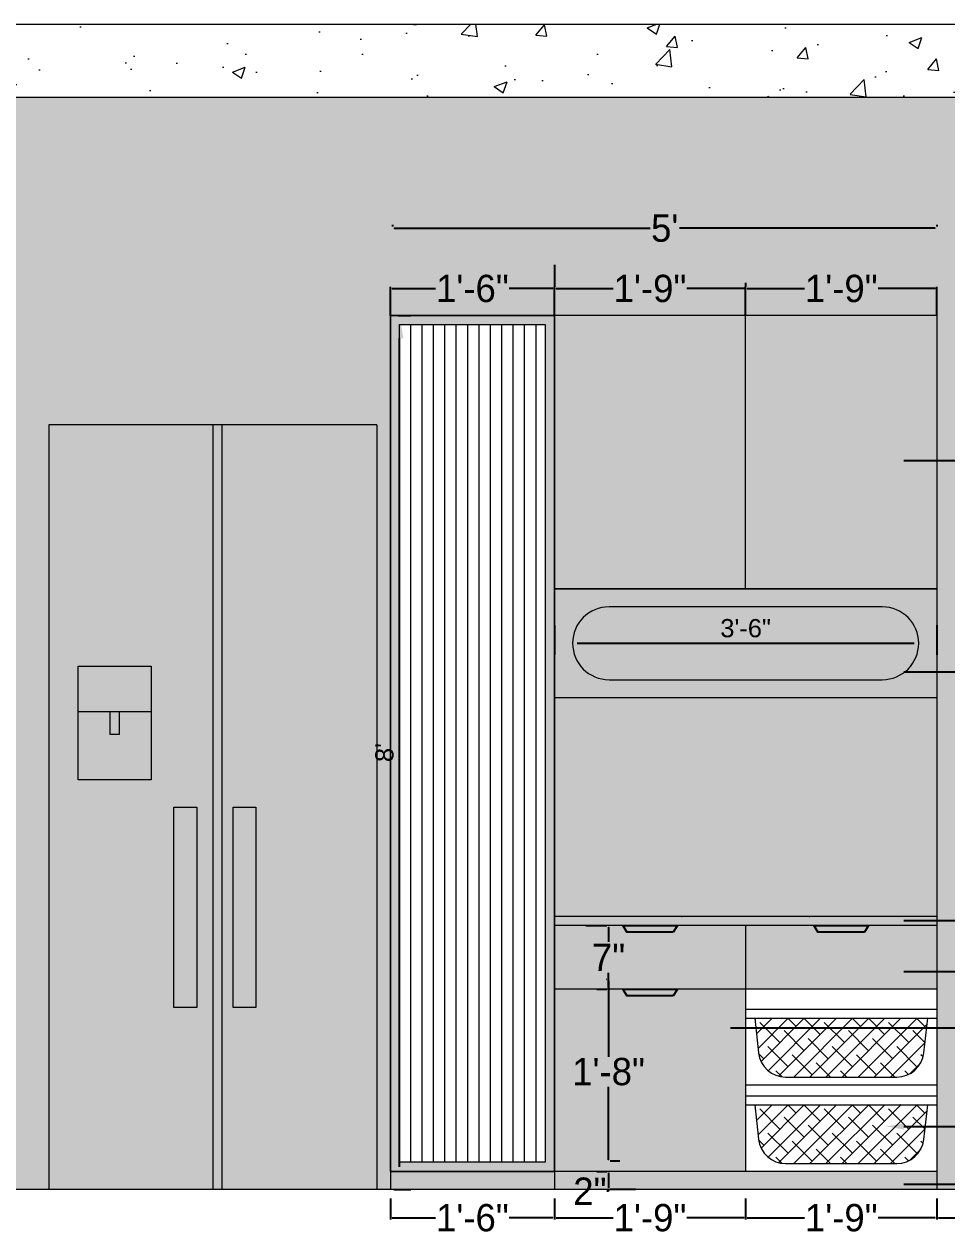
# Model space of a CAD drawing. Header units: inches. Extents: x 15448 to 46480, y -8154 to 0.
# Drawn here: x 19839.2 to 19940.5, y -3666.3 to -3533.3 of the extents above; entities that cross this region are included whole.
import ezdxf
from ezdxf import colors
from ezdxf.entities.mleader import LeaderData, LeaderLine
from ezdxf.math import Vec2, Vec3

# ---------------------------------------------------------------- set-up
doc = ezdxf.new("R2010")
doc.units = ezdxf.units.IN
doc.header["$MEASUREMENT"] = 0
doc.linetypes.add('ACAD_ISO02W100', pattern=[15, 12, -3])
doc.linetypes.add('AUDIT_D_060311083008-3', pattern=[0])
doc.layers.add('IEL-HATCH-002', color=7, linetype='Continuous')
doc.styles.add('b.k', font='verdana.ttf')
doc.styles.add('HEMI', font='stylu.ttf')
doc.styles.get("Standard").update_dxf_attribs({"font": 'arial.ttf'})
doc.dimstyles.new('ISO-25', dxfattribs={"dimtxt": 4.5, "dimasz": 2.5, "dimexe": 1.25, "dimexo": 0.625, "dimtad": 1, "dimdec": 0, "dimlunit": 4, "dimtxsty": 'Standard', "dimcen": 2.5, "dimadec": 0, "dimazin": 0, "dimtfac": 1, "dimtdec": 0, "dimtmove": 0, "dimatfit": 3, "dimfxl": 1, "dimarcsym": 0})
doc.dimstyles.new('STANDARD$0', dxfattribs={"dimscale": 0, "dimtxt": 6, "dimasz": 3, "dimexe": 2, "dimexo": 2, "dimgap": 0, "dimtad": 0, "dimtih": 1, "dimtoh": 1, "dimdec": 1, "dimzin": 0, "dimdsep": 46, "dimlunit": 4, "dimtxsty": 'b.k', "dimcen": 2.5, "dimclrd": 256, "dimclre": 256, "dimclrt": 256, "dimadec": 0, "dimazin": 0, "dimtfac": 1, "dimtdec": 1, "dimtofl": 0, "dimtmove": 2, "dimatfit": 2, "dimfxl": 1, "dimfrac": 2, "dimtolj": 1, "dimtzin": 0, "dimlwd": 9, "dimlwe": 9, "dimarcsym": 0})

# ---------------------------------------------------------------- blocks, each defined once
blk = doc.blocks.new('*D439')
at = {"color": 254, "lineweight": -2, "transparency": 16777216}
for p, q in [((19897.38, -3565.28), (19897.38, -3562.11)), ((19918.38, -3565.28), (19918.38, -3562.11))]:
    blk.add_line(p, q, dxfattribs=at)
at = {"color": 5, "lineweight": -2, "transparency": 16777216}
for p, q in [((19897.56, -3562.29), (19903.83, -3562.29)), ((19918.2, -3562.29), (19911.93, -3562.29))]:
    blk.add_line(p, q, dxfattribs=at)
at = {"color": 5, "transparency": 16777216}
for points in [[(19897.56, -3562.26), (19897.56, -3562.32), (19897.38, -3562.29)], [(19918.2, -3562.26), (19918.2, -3562.32), (19918.38, -3562.29)]]:
    blk.add_solid(points, dxfattribs=at)
at = {"layer": 'Defpoints', "color": 0, "transparency": 16777216}
for p in [(19897.38, -3562.29), (19897.38, -3568.28), (19918.38, -3568.28)]:
    blk.add_point(p, dxfattribs=at)
at = {"color": 5, "lineweight": 5, "transparency": 16777216, "insert": (19907.88, -3562.29), "char_height": 3, "attachment_point": 5, "style": 'HEMI'}
blk.add_mtext('\\A1;1\'-9"', dxfattribs=at)
blk = doc.blocks.new('*D440')
at = {"color": 254, "lineweight": -2, "transparency": 16777216}
for p, q in [((19918.38, -3561.65), (19918.38, -3562.11)), ((19939.38, -3565.28), (19939.38, -3562.11))]:
    blk.add_line(p, q, dxfattribs=at)
at = {"color": 5, "lineweight": -2, "transparency": 16777216}
for p, q in [((19918.56, -3562.29), (19924.83, -3562.29)), ((19939.2, -3562.29), (19932.93, -3562.29))]:
    blk.add_line(p, q, dxfattribs=at)
at = {"color": 5, "transparency": 16777216}
for points in [[(19918.56, -3562.26), (19918.56, -3562.32), (19918.38, -3562.29)], [(19939.2, -3562.26), (19939.2, -3562.32), (19939.38, -3562.29)]]:
    blk.add_solid(points, dxfattribs=at)
at = {"layer": 'Defpoints', "color": 0, "transparency": 16777216}
for p in [(19939.38, -3562.29), (19918.38, -3564.65), (19939.38, -3568.28)]:
    blk.add_point(p, dxfattribs=at)
at = {"color": 5, "lineweight": 5, "transparency": 16777216, "insert": (19928.88, -3562.29), "char_height": 3, "attachment_point": 5, "style": 'HEMI'}
blk.add_mtext('\\A1;1\'-9"', dxfattribs=at)
blk = doc.blocks.new('*D446')
at = {"color": 254, "lineweight": -2, "transparency": 16777216}
for p, q in [((19897.38, -3559.67), (19897.38, -3562.11)), ((19879.38, -3565.28), (19879.38, -3562.11))]:
    blk.add_line(p, q, dxfattribs=at)
at = {"color": 5, "lineweight": -2, "transparency": 16777216}
for p, q in [((19879.56, -3562.29), (19884.33, -3562.29)), ((19897.2, -3562.29), (19892.43, -3562.29))]:
    blk.add_line(p, q, dxfattribs=at)
at = {"color": 5, "transparency": 16777216}
for points in [[(19879.56, -3562.26), (19879.56, -3562.32), (19879.38, -3562.29)], [(19897.2, -3562.26), (19897.2, -3562.32), (19897.38, -3562.29)]]:
    blk.add_solid(points, dxfattribs=at)
at = {"layer": 'Defpoints', "color": 0, "transparency": 16777216}
for p in [(19879.38, -3562.29), (19897.38, -3562.67), (19879.38, -3568.28)]:
    blk.add_point(p, dxfattribs=at)
at = {"color": 5, "lineweight": 5, "transparency": 16777216, "insert": (19888.38, -3562.29), "char_height": 3, "attachment_point": 5, "style": 'HEMI'}
blk.add_mtext('\\A1;1\'-6"', dxfattribs=at)
blk = doc.blocks.new('*D449')
at = {"color": 254, "lineweight": -2, "transparency": 16777216}
for p, q in [((19900.83, -3632.25), (19903.15, -3632.25)), ((19902.04, -3639.25), (19903.15, -3639.25))]:
    blk.add_line(p, q, dxfattribs=at)
at = {"color": 5, "lineweight": -2, "transparency": 16777216}
for p, q in [((19903.33, -3632.43), (19903.33, -3634.05)), ((19903.33, -3639.07), (19903.33, -3637.45))]:
    blk.add_line(p, q, dxfattribs=at)
at = {"color": 5, "transparency": 16777216}
for points in [[(19903.3, -3632.43), (19903.36, -3632.43), (19903.33, -3632.25)], [(19903.3, -3639.07), (19903.36, -3639.07), (19903.33, -3639.25)]]:
    blk.add_solid(points, dxfattribs=at)
at = {"layer": 'Defpoints', "color": 0, "transparency": 16777216}
for p in [(19903.33, -3632.25), (19903.83, -3632.25), (19905.04, -3639.25)]:
    blk.add_point(p, dxfattribs=at)
at = {"color": 5, "lineweight": 5, "transparency": 16777216, "insert": (19903.33, -3635.75), "char_height": 3, "attachment_point": 5, "style": 'HEMI'}
blk.add_mtext('\\A1;7"', dxfattribs=at)
blk = doc.blocks.new('*D448')
at = {"color": 0, "linetype": 'ACAD_ISO02W100', "lineweight": -2, "transparency": 16777216}
for p, q in [((19880.24, -3565.25), (19881.63, -3565.25)), ((19879.74, -3661.25), (19881.63, -3661.25))]:
    blk.add_line(p, q, dxfattribs=at)
at = {"color": 0, "linetype": 'AUDIT_D_060311083008-3', "lineweight": -2, "transparency": 16777216}
blk.add_line((19880.38, -3658.75), (19880.38, -3567.75), dxfattribs=at)
at = {"color": 0, "transparency": 16777216}
for points in [[(19879.96, -3567.75), (19880.79, -3567.75), (19880.38, -3565.25)], [(19879.96, -3658.75), (19880.79, -3658.75), (19880.38, -3661.25)]]:
    blk.add_solid(points, dxfattribs=at)
at = {"layer": 'Defpoints', "color": 0, "transparency": 16777216}
for p in [(19879.61, -3565.25), (19880.38, -3565.25), (19879.11, -3661.25)]:
    blk.add_point(p, dxfattribs=at)
at = {"color": 0, "lineweight": 5, "transparency": 16777216, "insert": (19878.73, -3613.25), "char_height": 2, "attachment_point": 5, "rotation": 90}
blk.add_mtext("8'", dxfattribs=at)
blk = doc.blocks.new('*D451')
at = {"color": 0, "linetype": 'ACAD_ISO02W100', "lineweight": -2, "transparency": 16777216}
for p, q in [((19897.38, -3599.25), (19897.38, -3602.5)), ((19939.38, -3599.25), (19939.38, -3602.5))]:
    blk.add_line(p, q, dxfattribs=at)
at = {"color": 0, "linetype": 'AUDIT_D_060311083008-3', "lineweight": -2, "transparency": 16777216}
blk.add_line((19899.88, -3601.25), (19936.88, -3601.25), dxfattribs=at)
at = {"color": 0, "transparency": 16777216}
for points in [[(19899.88, -3600.83), (19899.88, -3601.67), (19897.38, -3601.25)], [(19936.88, -3600.83), (19936.88, -3601.67), (19939.38, -3601.25)]]:
    blk.add_solid(points, dxfattribs=at)
at = {"layer": 'Defpoints', "color": 0, "transparency": 16777216}
for p in [(19897.38, -3595.25), (19939.38, -3595.25), (19939.38, -3601.25)]:
    blk.add_point(p, dxfattribs=at)
at = {"color": 0, "lineweight": 5, "transparency": 16777216, "insert": (19918.38, -3599.6), "char_height": 2, "attachment_point": 5}
blk.add_mtext('3\'-6"', dxfattribs=at)
blk = doc.blocks.new('*D450')
at = {"color": 254, "lineweight": -2, "transparency": 16777216}
for p, q in [((19942.38, -3565.25), (19951.5, -3565.25)), ((19942.38, -3661.25), (19951.5, -3661.25))]:
    blk.add_line(p, q, dxfattribs=at)
at = {"color": 5, "lineweight": -2, "transparency": 16777216}
for p, q in [((19951.32, -3565.43), (19951.32, -3611.61)), ((19951.32, -3661.07), (19951.32, -3614.89))]:
    blk.add_line(p, q, dxfattribs=at)
at = {"color": 5, "transparency": 16777216}
for points in [[(19951.29, -3565.43), (19951.35, -3565.43), (19951.32, -3565.25)], [(19951.29, -3661.07), (19951.35, -3661.07), (19951.32, -3661.25)]]:
    blk.add_solid(points, dxfattribs=at)
at = {"layer": 'Defpoints', "color": 0, "transparency": 16777216}
for p in [(19939.38, -3565.25), (19951.32, -3565.25), (19939.38, -3661.25)]:
    blk.add_point(p, dxfattribs=at)
at = {"color": 5, "lineweight": 5, "transparency": 16777216, "insert": (19951.32, -3613.25), "char_height": 3, "attachment_point": 5, "style": 'HEMI'}
blk.add_mtext("\\A1;8'", dxfattribs=at)
blk = doc.blocks.new('*D447')
at = {"color": 254, "lineweight": -2, "transparency": 16777216}
for p, q in [((19879.61, -3555.29), (19879.61, -3555.48)), ((19939.38, -3555.29), (19939.38, -3555.48))]:
    blk.add_line(p, q, dxfattribs=at)
at = {"color": 5, "lineweight": -2, "transparency": 16777216}
for p, q in [((19879.79, -3555.66), (19907.89, -3555.66)), ((19939.2, -3555.66), (19911.1, -3555.66))]:
    blk.add_line(p, q, dxfattribs=at)
at = {"color": 5, "transparency": 16777216}
for points in [[(19879.79, -3555.63), (19879.79, -3555.69), (19879.61, -3555.66)], [(19939.2, -3555.63), (19939.2, -3555.69), (19939.38, -3555.66)]]:
    blk.add_solid(points, dxfattribs=at)
at = {"layer": 'Defpoints', "color": 0, "transparency": 16777216}
for p in [(19879.61, -3555.66), (19879.61, -3558.29), (19939.38, -3558.29)]:
    blk.add_point(p, dxfattribs=at)
at = {"color": 5, "lineweight": 5, "transparency": 16777216, "insert": (19909.49, -3555.66), "char_height": 3, "attachment_point": 5, "style": 'HEMI'}
blk.add_mtext("\\A1;5'", dxfattribs=at)
blk = doc.blocks.new('*D454')
at = {"color": 254, "lineweight": -2, "transparency": 16777216}
for p, q in [((19918.38, -3662.25), (19918.38, -3664.54)), ((19939.38, -3662.25), (19939.38, -3664.54))]:
    blk.add_line(p, q, dxfattribs=at)
at = {"color": 5, "lineweight": -2, "transparency": 16777216}
for p, q in [((19918.56, -3664.36), (19924.83, -3664.36)), ((19939.2, -3664.36), (19932.93, -3664.36))]:
    blk.add_line(p, q, dxfattribs=at)
at = {"color": 5, "transparency": 16777216}
for points in [[(19918.56, -3664.33), (19918.56, -3664.39), (19918.38, -3664.36)], [(19939.2, -3664.33), (19939.2, -3664.39), (19939.38, -3664.36)]]:
    blk.add_solid(points, dxfattribs=at)
at = {"layer": 'Defpoints', "color": 0, "transparency": 16777216}
for p in [(19918.38, -3659.25), (19939.38, -3659.25), (19939.38, -3664.36)]:
    blk.add_point(p, dxfattribs=at)
at = {"color": 5, "lineweight": 5, "transparency": 16777216, "insert": (19928.88, -3664.36), "char_height": 3, "attachment_point": 5, "style": 'HEMI'}
blk.add_mtext('\\A1;1\'-9"', dxfattribs=at)
blk = doc.blocks.new('*D458')
at = {"color": 254, "lineweight": -2, "transparency": 16777216}
for p, q in [((19897.38, -3662.25), (19897.38, -3664.54)), ((19918.38, -3662.25), (19918.38, -3664.54))]:
    blk.add_line(p, q, dxfattribs=at)
at = {"color": 5, "lineweight": -2, "transparency": 16777216}
for p, q in [((19897.56, -3664.36), (19903.83, -3664.36)), ((19918.2, -3664.36), (19911.93, -3664.36))]:
    blk.add_line(p, q, dxfattribs=at)
at = {"color": 5, "transparency": 16777216}
for points in [[(19897.56, -3664.33), (19897.56, -3664.39), (19897.38, -3664.36)], [(19918.2, -3664.33), (19918.2, -3664.39), (19918.38, -3664.36)]]:
    blk.add_solid(points, dxfattribs=at)
at = {"layer": 'Defpoints', "color": 0, "transparency": 16777216}
for p in [(19897.38, -3659.25), (19918.38, -3659.25), (19897.38, -3664.36)]:
    blk.add_point(p, dxfattribs=at)
at = {"color": 5, "lineweight": 5, "transparency": 16777216, "insert": (19907.88, -3664.36), "char_height": 3, "attachment_point": 5, "style": 'HEMI'}
blk.add_mtext('\\A1;1\'-9"', dxfattribs=at)
blk = doc.blocks.new('*D459')
at = {"color": 254, "lineweight": -2, "transparency": 16777216}
for p, q in [((19879.38, -3662.25), (19879.38, -3664.54)), ((19897.38, -3662.25), (19897.38, -3664.54))]:
    blk.add_line(p, q, dxfattribs=at)
at = {"color": 5, "lineweight": -2, "transparency": 16777216}
for p, q in [((19879.56, -3664.36), (19884.33, -3664.36)), ((19897.2, -3664.36), (19892.43, -3664.36))]:
    blk.add_line(p, q, dxfattribs=at)
at = {"color": 5, "transparency": 16777216}
for points in [[(19879.56, -3664.33), (19879.56, -3664.39), (19879.38, -3664.36)], [(19897.2, -3664.33), (19897.2, -3664.39), (19897.38, -3664.36)]]:
    blk.add_solid(points, dxfattribs=at)
at = {"layer": 'Defpoints', "color": 0, "transparency": 16777216}
for p in [(19879.38, -3659.25), (19897.38, -3659.25), (19879.38, -3664.36)]:
    blk.add_point(p, dxfattribs=at)
at = {"color": 5, "lineweight": 5, "transparency": 16777216, "insert": (19888.38, -3664.36), "char_height": 3, "attachment_point": 5, "style": 'HEMI'}
blk.add_mtext('\\A1;1\'-6"', dxfattribs=at)
blk = doc.blocks.new('*D460')
at = {"color": 254, "lineweight": -2, "transparency": 16777216}
for p, q in [((19903.12, -3638.15), (19903.15, -3638.15)), ((19904.56, -3658.15), (19903.51, -3658.15))]:
    blk.add_line(p, q, dxfattribs=at)
at = {"color": 5, "lineweight": -2, "transparency": 16777216}
for p, q in [((19903.33, -3638.33), (19903.33, -3646.67)), ((19903.33, -3657.97), (19903.33, -3649.95))]:
    blk.add_line(p, q, dxfattribs=at)
at = {"color": 5, "transparency": 16777216}
for points in [[(19903.3, -3638.33), (19903.36, -3638.33), (19903.33, -3638.15)], [(19903.3, -3657.97), (19903.36, -3657.97), (19903.33, -3658.15)]]:
    blk.add_solid(points, dxfattribs=at)
at = {"layer": 'Defpoints', "color": 0, "transparency": 16777216}
for p in [(19906.12, -3638.15), (19901.56, -3658.15), (19903.33, -3658.15)]:
    blk.add_point(p, dxfattribs=at)
at = {"color": 5, "lineweight": 5, "transparency": 16777216, "insert": (19903.33, -3648.31), "char_height": 3, "attachment_point": 5, "style": 'HEMI'}
blk.add_mtext('\\A1;1\'-8"', dxfattribs=at)
blk = doc.blocks.new('*D461')
at = {"color": 254, "lineweight": -2, "transparency": 16777216}
for p, q in [((19902.04, -3659.25), (19903.15, -3659.25)), ((19906.28, -3661.25), (19903.51, -3661.25))]:
    blk.add_line(p, q, dxfattribs=at)
at = {"color": 5, "lineweight": -2, "transparency": 16777216}
for p, q in [((19903.33, -3659.43), (19903.33, -3661.07)), ((19903.33, -3661.43), (19903.15, -3661.43)), ((19903.33, -3661.25), (19903.33, -3661.43))]:
    blk.add_line(p, q, dxfattribs=at)
at = {"color": 5, "transparency": 16777216}
for points in [[(19903.3, -3659.43), (19903.36, -3659.43), (19903.33, -3659.25)], [(19903.3, -3661.07), (19903.36, -3661.07), (19903.33, -3661.25)]]:
    blk.add_solid(points, dxfattribs=at)
at = {"layer": 'Defpoints', "color": 0, "transparency": 16777216}
for p in [(19905.04, -3659.25), (19903.28, -3661.25), (19903.33, -3661.25)]:
    blk.add_point(p, dxfattribs=at)
at = {"color": 5, "lineweight": 5, "transparency": 16777216, "insert": (19901.28, -3661.43), "char_height": 3, "attachment_point": 5, "style": 'HEMI'}
blk.add_mtext('\\A1;2"', dxfattribs=at)
blk = doc.blocks.new('IUYGTFD')
at = {"layer": 'IEL-HATCH-002', "true_color": 0x000000, "transparency": 33554687}
h = blk.add_hatch(color=18, dxfattribs=at)
h.dxf.hatch_style = 1
h.paths.add_polyline_path([(19857.18, -3596.45), (19857.62, -3597.19), (19862.73, -3597.19), (19863.18, -3596.45)])
for p, q in [((19857.18, -3596.45), (19863.18, -3596.45)), ((19857.18, -3596.45), (19857.62, -3597.19)), ((19863.18, -3596.45), (19862.73, -3597.19)), ((19862.73, -3597.19), (19857.62, -3597.19))]:
    blk.add_line(p, q)
blk = doc.blocks.new('*D509')
at = {"color": 254, "lineweight": -2, "transparency": 16777216}
for p, q in [((19939.38, -3662.25), (19939.38, -3664.54)), ((19963.11, -3664.25), (19963.11, -3664.54))]:
    blk.add_line(p, q, dxfattribs=at)
at = {"color": 5, "lineweight": -2, "transparency": 16777216}
for p, q in [((19939.56, -3664.36), (19949.67, -3664.36)), ((19962.93, -3664.36), (19952.82, -3664.36))]:
    blk.add_line(p, q, dxfattribs=at)
at = {"color": 5, "transparency": 16777216}
for points in [[(19939.56, -3664.33), (19939.56, -3664.39), (19939.38, -3664.36)], [(19962.93, -3664.33), (19962.93, -3664.39), (19963.11, -3664.36)]]:
    blk.add_solid(points, dxfattribs=at)
at = {"layer": 'Defpoints', "color": 0, "transparency": 16777216}
for p in [(19939.38, -3659.25), (19963.11, -3661.25), (19963.11, -3664.36)]:
    blk.add_point(p, dxfattribs=at)
at = {"color": 5, "lineweight": 5, "transparency": 16777216, "insert": (19951.24, -3664.36), "char_height": 3, "attachment_point": 5, "style": 'HEMI'}
blk.add_mtext("\\A1;2'", dxfattribs=at)

msp = doc.modelspace()

# ---------------------------------------------------------------- hatches: boundary and pattern name
at = {"layer": 'IEL-HATCH-002', "lineweight": 5, "true_color": 0x636466, "transparency": 33554687}
h = msp.add_hatch(dxfattribs=at)
h.set_pattern_fill('AR-CONC', color=251, scale=2)
h.set_pattern_definition([(50, (279.604, -27.378), (14.3452037, -1.255043), [1.5, -16.5]), (355, (279.604, -27.378), (-2.775027, 15.043843), [1.2, -13.2]), (100.451444, (280.8, -27.483), (11.570177, 13.7888), [1.274804, -14.022842]), (46.1842, (279.604, -23.378), (21.344827, -3.310386), [2.25, -24.75]), (96.63564, (281.383, -23.654), (18.693239, 19.482372), [1.912207, -21.034275]), (351.18416, (279.604, -23.378), (18.69324, 19.482372), [1.8, -19.8]), (21, (281.604, -24.378), (11.938141, -8.052378), [1.5, -16.5]), (326, (281.604, -24.378), (4.866307, 14.503001), [1.2, -13.2]), (71.451445, (282.599, -25.049), (16.804448, 6.450623), [1.274804, -14.022842]), (37.5, (279.6043, -27.378), (0.2431971, 6.6578771), [0, -13.04, 0, -13.4, 0, -13.25]), (7.5, (279.604, -27.378), (5.2613907, 7.8882342), [0, -7.64, 0, -12.74, 0, -5.05]), (327.5, (275.1443, -27.378), (10.6764487, -0.4510974), [0, -5, 0, -15.6, 0, -20.7]), (317.5, (273.144, -27.378), (11.6637234, 2.0020996), [0, -6.5, 0, -10.36, 0, -14.7])])
h.paths.add_polyline_path([(19972.11, -3541.25), (19972.11, -3533.25), (19737.11, -3533.25), (19737.11, -3541.25)])
at = {"layer": 'IEL-HATCH-002', "lineweight": 5, "true_color": 0xf5f5f0, "transparency": 33554687}
h = msp.add_hatch(color=7, dxfattribs=at)
h.dxf.hatch_style = 1
h.paths.add_polyline_path([(19841.88, -3577.25), (19877.88, -3577.25), (19877.88, -3661.25), (19879.38, -3661.25), (19879.38, -3565.25), (19897.38, -3565.25), (19939.38, -3565.25), (19939.38, -3607.25), (19939.38, -3631.25), (19939.38, -3661.25), (19963.11, -3661.25), (19963.11, -3541.25), (19746.11, -3541.25), (19746.11, -3565.25), (19782.11, -3565.25), (19782.11, -3661.25), (19841.88, -3661.25)])
at = {"layer": 'IEL-HATCH-002', "lineweight": 5, "true_color": 0x939598, "transparency": 33554687}
h = msp.add_hatch(color=252, dxfattribs=at)
h.dxf.hatch_style = 1
h.paths.add_polyline_path([(19897.38, -3565.25), (19879.38, -3565.25), (19879.38, -3659.25), (19897.38, -3659.25)])
h.paths.add_polyline_path([(19896.38, -3566.25), (19896.38, -3658.25), (19880.38, -3658.25), (19880.38, -3566.25)], flags=16)
h = msp.add_hatch(dxfattribs=at)
h.set_pattern_fill('ANSI31', color=252, scale=10, angle=45)
h.set_pattern_definition([(90, (3209.1111, -1588.2513), (-1.25, 0), [])])
h.paths.add_polyline_path([(19896.38, -3566.25), (19880.38, -3566.25), (19880.38, -3658.25), (19896.38, -3658.25)])
at = {"layer": 'IEL-HATCH-002', "lineweight": 5, "true_color": 0xbcafa9, "transparency": 33554687}
h = msp.add_hatch(color=253, dxfattribs=at)
h.dxf.hatch_style = 1
h.paths.add_polyline_path([(19939.38, -3565.25), (19918.38, -3565.25), (19918.38, -3595.25), (19939.38, -3595.25)])
h.paths.add_polyline_path([(19918.38, -3565.25), (19897.38, -3565.25), (19897.38, -3595.25), (19918.38, -3595.25)])
h.paths.add_polyline_path([(19925.38, -3632.25), (19911.38, -3632.25), (19911.38, -3639.25), (19925.38, -3639.25)])
h.paths.add_polyline_path([(19911.38, -3632.25), (19897.38, -3632.25), (19897.38, -3639.25), (19911.38, -3639.25)])
h.paths.add_polyline_path([(19939.38, -3632.25), (19925.38, -3632.25), (19925.38, -3639.25), (19939.38, -3639.25)])
at = {"layer": 'IEL-HATCH-002', "lineweight": 5, "transparency": 33554687}
h = msp.add_hatch(color=256, dxfattribs=at)
h.dxf.hatch_style = 1
h.set_gradient(color1=(255, 255, 255), color2=(147, 149, 152), name='INVCYLINDER')
h.paths.add_polyline_path([(19877.88, -3577.25), (19860.88, -3577.25), (19860.88, -3661.25), (19877.88, -3661.25)])
h.paths.add_polyline_path([(19864.61, -3619.25), (19864.61, -3641.25), (19862.11, -3641.25), (19862.11, -3619.25)], flags=16)
h.paths.add_polyline_path([(19859.88, -3577.25), (19841.88, -3577.25), (19841.88, -3661.25), (19859.88, -3661.25)])
h.paths.add_polyline_path([(19853.11, -3603.75), (19853.11, -3616.25), (19845.11, -3616.25), (19845.11, -3603.75)], flags=16)
h.paths.add_polyline_path([(19849.61, -3608.75), (19849.61, -3611.25), (19848.61, -3611.25), (19848.61, -3608.75)], flags=0)
h.paths.add_polyline_path([(19855.61, -3619.25), (19858.11, -3619.25), (19858.11, -3641.25), (19855.61, -3641.25)], flags=16)
at = {"layer": 'IEL-HATCH-002', "lineweight": 5, "true_color": 0x939598, "transparency": 33554687}
h = msp.add_hatch(color=252, dxfattribs=at)
h.dxf.hatch_style = 1
h.paths.add_polyline_path([(19858.11, -3619.25), (19855.61, -3619.25), (19855.61, -3641.25), (19858.11, -3641.25)])
h.paths.add_polyline_path([(19864.61, -3619.25), (19862.11, -3619.25), (19862.11, -3641.25), (19864.61, -3641.25)])
h.paths.add_polyline_path([(19860.88, -3577.25), (19859.88, -3577.25), (19859.88, -3661.25), (19860.88, -3661.25)])
h.paths.add_polyline_path([(19853.11, -3608.75), (19849.61, -3608.75), (19849.61, -3611.25), (19848.61, -3611.25), (19848.61, -3608.75), (19845.11, -3608.75), (19845.11, -3616.25), (19853.11, -3616.25)])
h.paths.add_polyline_path([(19853.11, -3603.75), (19845.11, -3603.75), (19845.11, -3608.75), (19853.11, -3608.75)])
h.paths.add_polyline_path([(19849.61, -3608.75), (19848.61, -3608.75), (19848.61, -3611.25), (19849.61, -3611.25)], flags=17)
at = {"layer": 'IEL-HATCH-002', "lineweight": 5, "true_color": 0xbcafa9, "transparency": 33554687}
h = msp.add_hatch(color=253, dxfattribs=at)
h.dxf.hatch_style = 1
h.paths.add_polyline_path([(19939.38, -3595.25), (19897.38, -3595.25), (19897.38, -3607.25), (19939.38, -3607.25)])
h.paths.add_polyline_path([(19933.38, -3605.25), (19903.38, -3605.25, -1), (19903.38, -3597.25), (19933.38, -3597.25, -1)], flags=16)
h = msp.add_hatch(color=253, dxfattribs=at)
h.dxf.hatch_style = 1
h.paths.add_polyline_path([(19933.38, -3597.25), (19903.38, -3597.25, 1), (19903.38, -3605.25), (19933.38, -3605.25, 1)])
at = {"layer": 'IEL-HATCH-002', "lineweight": 5, "true_color": 0xf9f9f6, "transparency": 33554687}
h = msp.add_hatch(color=7, dxfattribs=at)
h.dxf.hatch_style = 1
h.paths.add_polyline_path([(19897.38, -3607.25), (19897.38, -3631.25), (19939.38, -3631.25), (19939.38, -3607.25)])
at = {"layer": 'IEL-HATCH-002', "lineweight": 5, "true_color": 0x755f48, "transparency": 33554687}
h = msp.add_hatch(color=37, dxfattribs=at)
h.dxf.hatch_style = 1
h.paths.add_polyline_path([(19939.38, -3631.25), (19897.38, -3631.25), (19897.38, -3632.25), (19939.38, -3632.25)])
at = {"layer": 'IEL-HATCH-002', "lineweight": 5, "true_color": 0xbcafa9, "transparency": 33554687}
h = msp.add_hatch(color=253, dxfattribs=at)
h.dxf.hatch_style = 1
h.paths.add_polyline_path([(19897.38, -3639.25), (19897.38, -3659.25), (19918.38, -3659.25), (19918.38, -3640.25), (19918.38, -3639.25)])
at = {"layer": 'IEL-HATCH-002', "lineweight": 5, "true_color": 0xae9490, "transparency": 33554687}
h = msp.add_hatch(dxfattribs=at)
h.set_pattern_fill('ANSI38', color=253, scale=10)
h.set_pattern_definition([(45, (279.6043, -27.378), (-0.88388348, 0.88388348), []), (135, (279.6043, -27.378), (-2.65165043, 0.88388348), [3.125, -1.875])])
h.paths.add_polyline_path([(19937.95, -3646.24), (19938.39, -3642.44), (19919.37, -3642.44), (19919.79, -3646.23, 0.382162), (19922.77, -3648.9), (19934.97, -3648.9, 0.381039)])
h = msp.add_hatch(dxfattribs=at)
h.set_pattern_fill('ANSI38', color=253, scale=10)
h.set_pattern_definition([(45, (279.6043, -36.878), (-0.88388348, 0.88388348), []), (135, (279.6043, -36.878), (-2.65165043, 0.88388348), [3.125, -1.875])])
h.paths.add_polyline_path([(19937.95, -3655.74), (19938.39, -3651.94), (19919.37, -3651.94), (19919.79, -3655.73, 0.382162), (19922.77, -3658.4), (19934.97, -3658.4, 0.381039)])
at = {"layer": 'IEL-HATCH-002', "lineweight": 5, "true_color": 0xbcafa9, "transparency": 33554687}
h = msp.add_hatch(color=253, dxfattribs=at)
h.dxf.hatch_style = 1
h.paths.add_polyline_path([(19939.38, -3659.25), (19897.38, -3659.25), (19897.38, -3661.25), (19939.38, -3661.25)])
h.paths.add_polyline_path([(19897.38, -3659.25), (19879.38, -3659.25), (19879.38, -3661.25), (19897.38, -3661.25)])

# ---------------------------------------------------------------- linework, layer by layer
at = {"lineweight": 5}
for p, q in [((19737.11, -3533.25), (19972.11, -3533.25)), ((19737.11, -3541.25), (19972.11, -3541.25)), ((19939.38, -3565.25), (19879.38, -3565.25)), ((19879.38, -3565.25), (19879.38, -3661.25)), ((19897.38, -3565.25), (19879.38, -3565.25)), ((19879.38, -3565.25), (19879.38, -3659.25)), ((19897.38, -3565.25), (19897.38, -3661.25)), ((19897.38, -3659.25), (19897.38, -3565.25)), ((19918.38, -3595.25), (19918.38, -3565.25)), ((19939.38, -3565.25), (19939.38, -3607.25)), ((19877.88, -3577.25), (19841.88, -3577.25)), ((19841.88, -3577.25), (19841.88, -3661.25)), ((19859.88, -3577.25), (19859.88, -3661.25)), ((19860.88, -3577.25), (19860.88, -3661.25)), ((19877.88, -3577.25), (19877.88, -3661.25)), ((19939.38, -3595.25), (19897.38, -3595.25)), ((19939.38, -3607.25), (19897.38, -3607.25)), ((19939.38, -3607.25), (19939.38, -3631.25)), ((19845.11, -3608.75), (19853.11, -3608.75)), ((19939.38, -3631.25), (19897.38, -3631.25)), ((19939.38, -3631.25), (19939.38, -3661.25)), ((19939.38, -3632.25), (19897.38, -3632.25)), ((19918.38, -3632.25), (19918.38, -3640.25)), ((19939.38, -3639.25), (19897.38, -3639.25)), ((19918.38, -3640.25), (19918.38, -3659.25)), ((19918.38, -3641.44), (19939.38, -3641.44)), ((19918.38, -3642.44), (19939.38, -3642.44)), ((19918.38, -3649.75), (19939.38, -3649.75)), ((19918.38, -3650.94), (19939.38, -3650.94)), ((19918.38, -3651.94), (19939.38, -3651.94)), ((19879.38, -3659.25), (19897.38, -3659.25)), ((19879.38, -3659.25), (19897.38, -3659.25)), ((19939.38, -3659.25), (19897.38, -3659.25)), ((19972.11, -3661.25), (19737.11, -3661.25))]:
    msp.add_line(p, q, dxfattribs=at)
for points in [[(19879.38, -3565.25), (19897.38, -3565.25), (19897.38, -3659.25), (19879.38, -3659.25)], [(19880.38, -3566.25), (19896.38, -3566.25), (19896.38, -3658.25), (19880.38, -3658.25)], [(19897.38, -3595.25), (19939.38, -3595.25), (19939.38, -3607.25), (19897.38, -3607.25)], [(19845.11, -3603.75), (19853.11, -3603.75), (19853.11, -3616.25), (19845.11, -3616.25)], [(19848.61, -3608.75), (19849.61, -3608.75), (19849.61, -3611.25), (19848.61, -3611.25)], [(19855.61, -3619.25), (19858.11, -3619.25), (19858.11, -3641.25), (19855.61, -3641.25)], [(19862.11, -3619.25), (19864.61, -3619.25), (19864.61, -3641.25), (19862.11, -3641.25)]]:
    msp.add_lwpolyline(points, close=True, dxfattribs=at)
msp.add_lwpolyline([(19903.38, -3597.25, 1), (19903.38, -3605.25), (19933.38, -3605.25, 1), (19933.38, -3597.25)], format="xyb", close=True, dxfattribs=at)
for points in [[(19919.37, -3642.44), (19919.79, -3646.23, 0.382162), (19922.77, -3648.9), (19934.97, -3648.9, 0.381039), (19937.95, -3646.24), (19938.39, -3642.44)], [(19919.37, -3651.94), (19919.79, -3655.73, 0.382162), (19922.77, -3658.4), (19934.97, -3658.4, 0.381039), (19937.95, -3655.74), (19938.39, -3651.94)]]:
    msp.add_lwpolyline(points, format="xyb", dxfattribs=at)
for p in [(19911.38, -3631.25), (19925.38, -3631.25)]:
    msp.add_point(p, dxfattribs=at)

# ---------------------------------------------------------------- block references
for p in [(47.7, -35.8), (68.7, -35.8), (47.7, -42.8)]:
    msp.add_blockref('IUYGTFD', p, dxfattribs=at)

# ---------------------------------------------------------------- dimensions: what is measured, and where the dimension line sits
for base, p1, p2, dimstyle, override, picture, middle in [((19879.61, -3555.66), (19939.38, -3558.29), (19879.61, -3558.29), 'STANDARD$0', {"dimscale": 1, "dimtxt": 3, "dimasz": 0.18, "dimexe": 0.18, "dimexo": 3, "dimgap": 0.09, "dimdec": 0, "dimtxsty": 'HEMI', "dimcen": 0.09, "dimclrd": 5, "dimclre": 254, "dimclrt": 5, "dimtdec": 0, "dimtmove": 0, "dimatfit": 3, "dimfxl": 0.03937, "dimfrac": 0, "dimlwd": 65534, "dimlwe": 65534, "dimarcsym": 1}, '*D447', (19909.49, -3555.66)), ((19879.38, -3562.29), (19897.38, -3562.67), (19879.38, -3568.28), 'STANDARD$0', {"dimscale": 1, "dimtxt": 3, "dimasz": 0.18, "dimexe": 0.18, "dimexo": 3, "dimgap": 0.09, "dimdec": 0, "dimtxsty": 'HEMI', "dimcen": 0.09, "dimclrd": 5, "dimclre": 254, "dimclrt": 5, "dimtdec": 0, "dimtmove": 0, "dimatfit": 3, "dimfxl": 0.03937, "dimfrac": 0, "dimlwd": 65534, "dimlwe": 65534, "dimarcsym": 1}, '*D446', (19888.38, -3562.29)), ((19897.38, -3562.29), (19918.38, -3568.28), (19897.38, -3568.28), 'STANDARD$0', {"dimscale": 1, "dimtxt": 3, "dimasz": 0.18, "dimexe": 0.18, "dimexo": 3, "dimgap": 0.09, "dimdec": 0, "dimtxsty": 'HEMI', "dimcen": 0.09, "dimclrd": 5, "dimclre": 254, "dimclrt": 5, "dimtdec": 0, "dimtmove": 0, "dimatfit": 3, "dimfxl": 0.03937, "dimfrac": 0, "dimlwd": 65534, "dimlwe": 65534, "dimarcsym": 1}, '*D439', (19907.88, -3562.29)), ((19939.38, -3562.29), (19918.38, -3564.65), (19939.38, -3568.28), 'STANDARD$0', {"dimscale": 1, "dimtxt": 3, "dimasz": 0.18, "dimexe": 0.18, "dimexo": 3, "dimgap": 0.09, "dimdec": 0, "dimtxsty": 'HEMI', "dimcen": 0.09, "dimclrd": 5, "dimclre": 254, "dimclrt": 5, "dimtdec": 0, "dimtmove": 0, "dimatfit": 3, "dimfxl": 0.03937, "dimfrac": 0, "dimlwd": 65534, "dimlwe": 65534, "dimarcsym": 1}, '*D440', (19928.88, -3562.29)), ((19939.38, -3601.25), (19897.38, -3595.25), (19939.38, -3595.25), 'ISO-25', {"dimtxt": 2, "dimtmove": 1, "dimfxl": 2, "dimfxlon": 1, "dimarcsym": 2}, '*D451', (19918.38, -3599.6)), ((19879.38, -3664.36), (19897.38, -3659.25), (19879.38, -3659.25), 'STANDARD$0', {"dimscale": 1, "dimtxt": 3, "dimasz": 0.18, "dimexe": 0.18, "dimexo": 3, "dimgap": 0.09, "dimdec": 0, "dimtxsty": 'HEMI', "dimcen": 0.09, "dimclrd": 5, "dimclre": 254, "dimclrt": 5, "dimtdec": 0, "dimtmove": 0, "dimatfit": 3, "dimfxl": 0.03937, "dimfrac": 0, "dimlwd": 65534, "dimlwe": 65534, "dimarcsym": 1}, '*D459', (19888.38, -3664.36)), ((19897.38, -3664.36), (19918.38, -3659.25), (19897.38, -3659.25), 'STANDARD$0', {"dimscale": 1, "dimtxt": 3, "dimasz": 0.18, "dimexe": 0.18, "dimexo": 3, "dimgap": 0.09, "dimdec": 0, "dimtxsty": 'HEMI', "dimcen": 0.09, "dimclrd": 5, "dimclre": 254, "dimclrt": 5, "dimtdec": 0, "dimtmove": 0, "dimatfit": 3, "dimfxl": 0.03937, "dimfrac": 0, "dimlwd": 65534, "dimlwe": 65534, "dimarcsym": 1}, '*D458', (19907.88, -3664.36)), ((19939.38, -3664.36), (19918.38, -3659.25), (19939.38, -3659.25), 'STANDARD$0', {"dimscale": 1, "dimtxt": 3, "dimasz": 0.18, "dimexe": 0.18, "dimexo": 3, "dimgap": 0.09, "dimdec": 0, "dimtxsty": 'HEMI', "dimcen": 0.09, "dimclrd": 5, "dimclre": 254, "dimclrt": 5, "dimtdec": 0, "dimtmove": 0, "dimatfit": 3, "dimfxl": 0.03937, "dimfrac": 0, "dimlwd": 65534, "dimlwe": 65534, "dimarcsym": 1}, '*D454', (19928.88, -3664.36)), ((19963.11, -3664.36), (19939.38, -3659.25), (19963.11, -3661.25), 'STANDARD$0', {"dimscale": 1, "dimtxt": 3, "dimasz": 0.18, "dimexe": 0.18, "dimexo": 3, "dimgap": 0.09, "dimdec": 0, "dimtxsty": 'HEMI', "dimcen": 0.09, "dimclrd": 5, "dimclre": 254, "dimclrt": 5, "dimtdec": 0, "dimtmove": 1, "dimatfit": 3, "dimfxl": 0.03937, "dimfrac": 0, "dimlwd": 65534, "dimlwe": 65534, "dimarcsym": 1}, '*D509', (19951.24, -3664.36))]:
    dim = msp.add_linear_dim(base=base, p1=p1, p2=p2, dimstyle=dimstyle, override=override, dxfattribs=at)
    dim.commit()
    dim.dimension.update_dxf_attribs({"geometry": picture, "text_midpoint": middle})
for base, p1, p2, dimstyle, override, picture, middle in [((19880.38, -3565.25), (19879.11, -3661.25), (19879.61, -3565.25), 'ISO-25', {"dimtxt": 2, "dimtmove": 1, "dimfxl": 2, "dimfxlon": 1, "dimarcsym": 2}, '*D448', (19878.73, -3613.25)), ((19951.32, -3565.25), (19939.38, -3661.25), (19939.38, -3565.25), 'STANDARD$0', {"dimscale": 1, "dimtxt": 3, "dimasz": 0.18, "dimexe": 0.18, "dimexo": 3, "dimgap": 0.09, "dimdec": 0, "dimtxsty": 'HEMI', "dimcen": 0.09, "dimclrd": 5, "dimclre": 254, "dimclrt": 5, "dimtdec": 0, "dimtmove": 0, "dimatfit": 3, "dimfxl": 0.03937, "dimfrac": 0, "dimlwd": 65534, "dimlwe": 65534, "dimarcsym": 1}, '*D450', (19951.32, -3613.25)), ((19903.33, -3661.25), (19905.04, -3659.25), (19903.28, -3661.25), 'STANDARD$0', {"dimscale": 1, "dimtxt": 3, "dimasz": 0.18, "dimexe": 0.18, "dimexo": 3, "dimgap": 0.09, "dimdec": 0, "dimtxsty": 'HEMI', "dimcen": 0.09, "dimclrd": 5, "dimclre": 254, "dimclrt": 5, "dimtdec": 0, "dimtmove": 0, "dimatfit": 3, "dimfxl": 0.03937, "dimfrac": 0, "dimlwd": 65534, "dimlwe": 65534, "dimarcsym": 1}, '*D461', (19901.28, -3661.43))]:
    dim = msp.add_linear_dim(base=base, p1=p1, p2=p2, angle=90, dimstyle=dimstyle, override=override, dxfattribs=at)
    dim.commit()
    dim.dimension.update_dxf_attribs({"geometry": picture, "text_midpoint": middle})
for base, p1, p2, picture, middle in [((19903.33, -3632.25), (19905.04, -3639.25), (19903.83, -3632.25), '*D449', (19903.33, -3635.75)), ((19903.33, -3658.15), (19906.12, -3638.15), (19901.56, -3658.15), '*D460', (19903.33, -3648.31))]:
    dim = msp.add_linear_dim(base=base, p1=p1, p2=p2, angle=90, dimstyle='STANDARD$0', override={"dimscale": 1, "dimtxt": 3, "dimasz": 0.18, "dimexe": 0.18, "dimexo": 3, "dimgap": 0.09, "dimdec": 0, "dimtxsty": 'HEMI', "dimcen": 0.09, "dimclrd": 5, "dimclre": 254, "dimclrt": 5, "dimtdec": 0, "dimtmove": 0, "dimatfit": 3, "dimfxl": 0.03937, "dimfrac": 0, "dimlwd": 65534, "dimlwe": 65534, "dimarcsym": 1}, dxfattribs=at)
    dim.commit()
    dim.dimension.update_dxf_attribs({"geometry": picture, "text_midpoint": middle, "dimtype": 160})

# ---------------------------------------------------------------- leaders
at = {"color": 152, "lineweight": 5, "true_color": 0x2776bb}
ml = msp.add_multileader_mtext('Standard', dxfattribs=at)
ml.set_content(' ', color=(39, 118, 187))
ml.set_leader_properties()
ml.build(insert=Vec2(0, 0))
ml.multileader.update_dxf_attribs({"text_right_attachment_type": 6, "dogleg_length": 0.36, "arrow_head_size": 2})
ctx = ml.context
ctx.base_point, ctx.char_height, ctx.arrow_head_size, ctx.landing_gap_size, ctx.plane_origin = Vec3(19982.41, -3581.18), 0.18, 2, 0.09, Vec3(19942.25, -3581.18)
ctx.right_attachment = 6
notes = []
notes.append((ctx, [(0, (1, 1, 0), (19982.05, -3581.18), (1, 0), 0.36, [(0, [(19933.76, -3581.18)], 0, [])])]))
ctx.mtext.insert, ctx.mtext.flow_direction = Vec3(19982.5, -3581.09), 5
ml = msp.add_multileader_mtext('Standard', dxfattribs=at)
ml.set_content(' ', color=(39, 118, 187))
ml.set_leader_properties()
ml.build(insert=Vec2(0, 0))
ml.multileader.update_dxf_attribs({"text_right_attachment_type": 6, "dogleg_length": 0.36, "arrow_head_size": 2})
ctx = ml.context
ctx.base_point, ctx.char_height, ctx.arrow_head_size, ctx.landing_gap_size, ctx.plane_origin = Vec3(19982.41, -3604.37), 0.18, 2, 0.09, Vec3(19942.25, -3604.37)
ctx.right_attachment = 6
notes.append((ctx, [(0, (1, 1, 0), (19982.05, -3604.37), (1, 0), 0.36, [(0, [(19933.76, -3604.37)], 0, [])])]))
ctx.mtext.insert, ctx.mtext.flow_direction = Vec3(19982.5, -3604.28), 5
ml = msp.add_multileader_mtext('Standard', dxfattribs=at)
ml.set_content(' ', color=(39, 118, 187))
ml.set_leader_properties()
ml.build(insert=Vec2(0, 0))
ml.multileader.update_dxf_attribs({"text_right_attachment_type": 6, "dogleg_length": 0.36, "arrow_head_size": 2})
ctx = ml.context
ctx.base_point, ctx.char_height, ctx.arrow_head_size, ctx.landing_gap_size, ctx.plane_origin = Vec3(19982.41, -3631.7), 0.18, 2, 0.09, Vec3(19942.25, -3631.7)
ctx.right_attachment = 6
notes.append((ctx, [(0, (1, 1, 0), (19982.05, -3631.7), (1, 0), 0.36, [(0, [(19933.76, -3631.7)], 0, [])])]))
ctx.mtext.insert, ctx.mtext.flow_direction = Vec3(19982.5, -3631.61), 5
ml = msp.add_multileader_mtext('Standard', dxfattribs=at)
ml.set_content(' ', color=(39, 118, 187))
ml.set_leader_properties()
ml.build(insert=Vec2(0, 0))
ml.multileader.update_dxf_attribs({"text_right_attachment_type": 6, "dogleg_length": 0.36, "arrow_head_size": 2})
ctx = ml.context
ctx.base_point, ctx.char_height, ctx.arrow_head_size, ctx.landing_gap_size, ctx.plane_origin = Vec3(19982.41, -3637.29), 0.18, 2, 0.09, Vec3(19942.25, -3637.29)
ctx.right_attachment = 6
notes.append((ctx, [(0, (1, 1, 0), (19982.05, -3637.29), (1, 0), 0.36, [(0, [(19933.76, -3637.29)], 0, [])])]))
ctx.mtext.insert, ctx.mtext.flow_direction = Vec3(19982.5, -3637.2), 5
ml = msp.add_multileader_mtext('Standard', dxfattribs=at)
ml.set_content(' ', color=(39, 118, 187))
ml.set_leader_properties()
ml.build(insert=Vec2(0, 0))
ml.multileader.update_dxf_attribs({"text_right_attachment_type": 6, "dogleg_length": 0.36, "arrow_head_size": 2})
ctx = ml.context
ctx.base_point, ctx.char_height, ctx.arrow_head_size, ctx.landing_gap_size, ctx.plane_origin = Vec3(19982.41, -3643.49), 0.18, 2, 0.09, Vec3(19942.25, -3643.49)
ctx.right_attachment = 6
notes.append((ctx, [(0, (1, 1, 0), (19982.05, -3643.49), (1, 0), 0.36, [(0, [(19914.73, -3643.49)], 0, [])])]))
ctx.mtext.insert, ctx.mtext.flow_direction = Vec3(19982.5, -3643.4), 5
ml = msp.add_multileader_mtext('Standard', dxfattribs=at)
ml.set_content(' ', color=(39, 118, 187))
ml.set_leader_properties()
ml.build(insert=Vec2(0, 0))
ml.multileader.update_dxf_attribs({"text_right_attachment_type": 6, "dogleg_length": 0.36, "arrow_head_size": 2})
ctx = ml.context
ctx.base_point, ctx.char_height, ctx.arrow_head_size, ctx.landing_gap_size, ctx.plane_origin = Vec3(19982.41, -3654.32), 0.18, 2, 0.09, Vec3(19942.25, -3654.32)
ctx.right_attachment = 6
notes.append((ctx, [(0, (1, 1, 0), (19982.05, -3654.32), (1, 0), 0.36, [(0, [(19933.76, -3654.32)], 0, [])])]))
ctx.mtext.insert, ctx.mtext.flow_direction = Vec3(19982.5, -3654.23), 5
ml = msp.add_multileader_mtext('Standard', dxfattribs=at)
ml.set_content(' ', color=(39, 118, 187))
ml.set_leader_properties()
ml.build(insert=Vec2(0, 0))
ml.multileader.update_dxf_attribs({"text_right_attachment_type": 6, "dogleg_length": 0.36, "arrow_head_size": 2})
ctx = ml.context
ctx.base_point, ctx.char_height, ctx.arrow_head_size, ctx.landing_gap_size, ctx.plane_origin = Vec3(19982.41, -3660.66), 0.18, 2, 0.09, Vec3(19942.25, -3660.66)
ctx.right_attachment = 6
notes.append((ctx, [(0, (1, 1, 0), (19982.05, -3660.66), (1, 0), 0.36, [(0, [(19933.76, -3660.66)], 0, [])])]))
ctx.mtext.insert, ctx.mtext.flow_direction = Vec3(19982.5, -3660.57), 5
for ctx, leaders in notes:
    for number, flags, end, landing, length, lines in leaders:
        leader = LeaderData()
        leader.index, (leader.has_last_leader_line, leader.has_dogleg_vector, leader.attachment_direction) = number, flags
        leader.last_leader_point, leader.dogleg_vector, leader.dogleg_length = Vec3(end), Vec3(landing), length
        for number, points, colour, breaks in lines:
            line = LeaderLine()
            line.index, line.vertices, line.color, line.breaks = number, Vec3.list(points), colors.encode_raw_color(colour), breaks
            leader.lines.append(line)
        ctx.leaders.append(leader)

doc.saveas('drawing.dxf')
